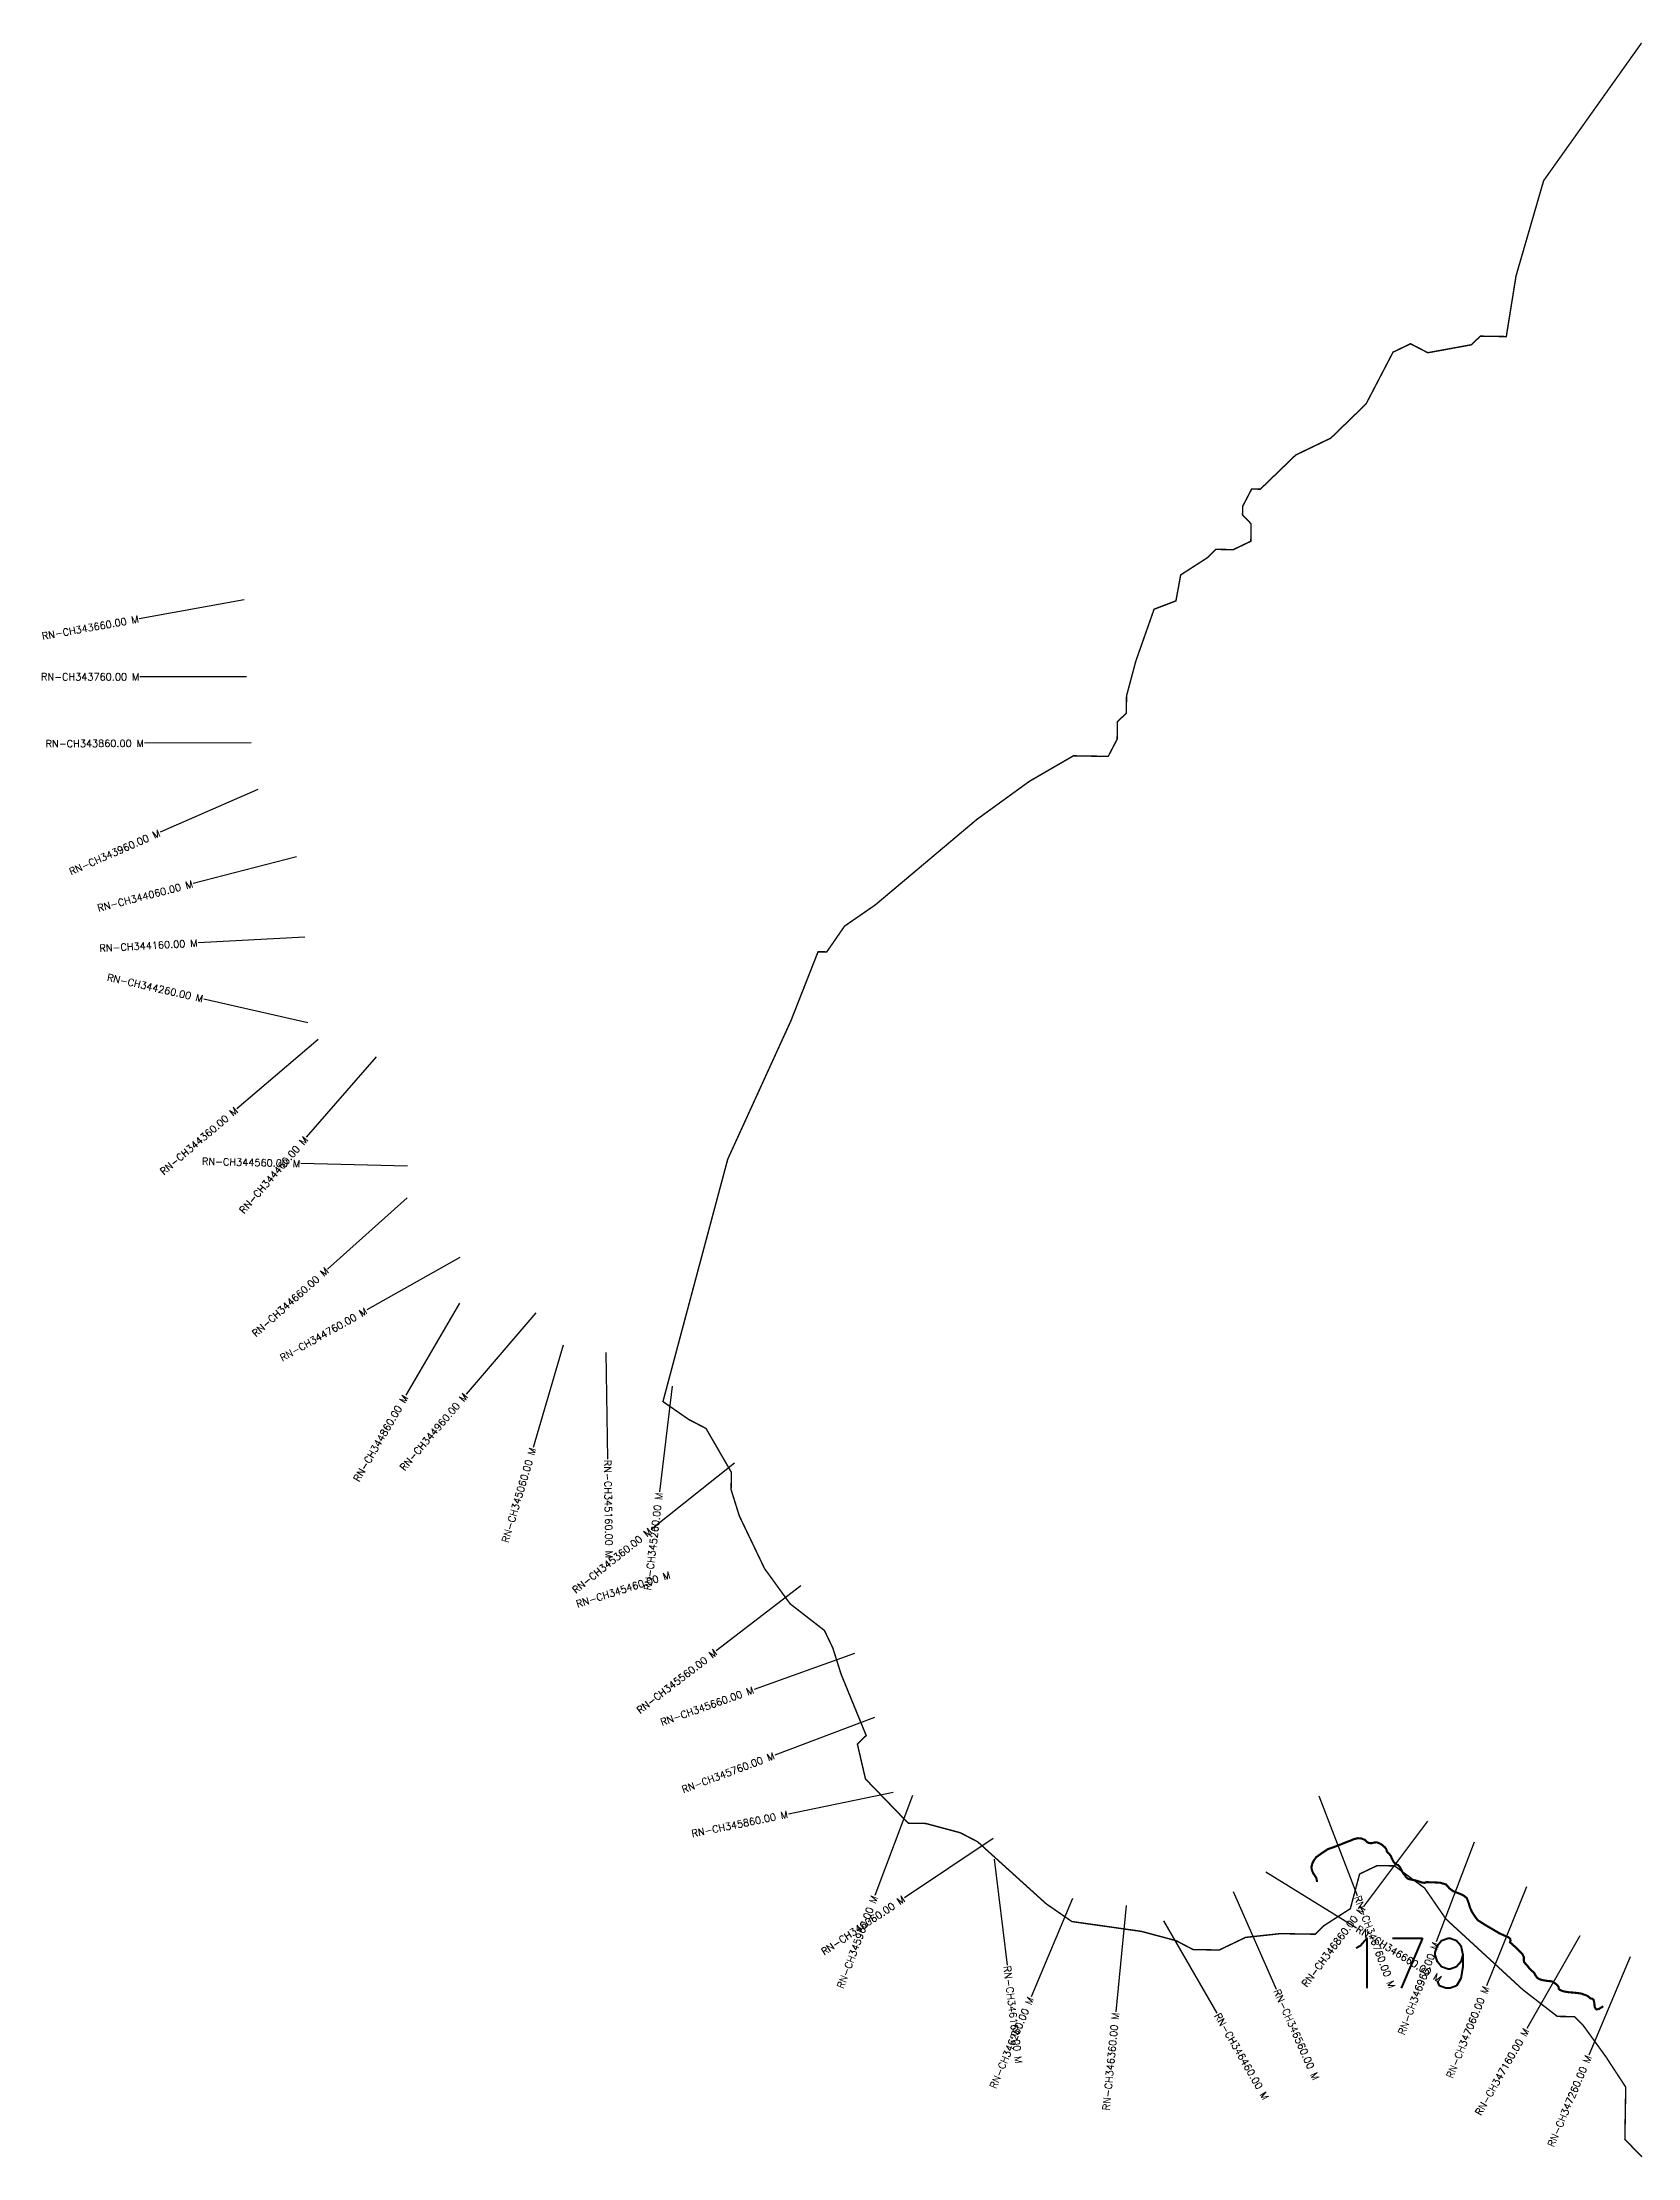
# Model space of a CAD drawing. Header units: metres. Extents: x 291069 to 296454, y 1979756 to 1986753.
# Drawn here: x 291069 to 293312, y 1983599 to 1986572 of the extents above; entities that cross this region are included whole.
import ezdxf
from ezdxf.enums import TextEntityAlignment as Align

# ---------------------------------------------------------------- set-up
doc = ezdxf.new("R2010")
doc.units = ezdxf.units.M
for name, color, linetype in [('CS', 134, 'Continuous'), ('CSMark', 6, 'Continuous'), ('NATURALLY PROTECTED', 3, 'Continuous')]:
    doc.layers.add(name, color=color, linetype=linetype)
doc.styles.get("Standard").update_dxf_attribs({"font": 'simplex.shx'})

msp = doc.modelspace()

# ---------------------------------------------------------------- linework, layer by layer
at = {"color": 6, "const_width": 2, "flags": 128}
msp.add_lwpolyline([(293317.8, 1983600.5), (293293.8, 1983625.3), (293295, 1983698.6), (293267.3, 1983741), (293235.3, 1983785.2), (293223.2, 1983797.6), (293198.8, 1983798), (293150.5, 1983835.4), (293042.1, 1983935), (293012.3, 1983978.3), (292971.2, 1984008.6), (292970, 1984009.5), (292945.6, 1984009.9), (292920.9, 1983998.1), (292907.9, 1983949.4), (292870.8, 1983925.5), (292858.4, 1983913.5), (292809.5, 1983914.3), (292760.6, 1983909), (292723.6, 1983891.3), (292686.9, 1983891.9), (292662.7, 1983904.5), (292614, 1983917.5), (292516.4, 1983931.3), (292480.2, 1983956.3), (292383.8, 1984043.5), (292359.5, 1984056.1), (292313.2, 1984068.5), (292310.9, 1984069.1), (292286.4, 1984069.5), (292226.3, 1984131.6), (292214.9, 1984180.7), (292227.3, 1984192.7), (292192, 1984278.9), (292180.4, 1984315.7), (292168.6, 1984340.3), (292120.3, 1984377.8), (292084.4, 1984427.3), (292049, 1984501.2), (292037.4, 1984538.1), (292037.8, 1984562.5), (292002.1, 1984624.2), (291977.8, 1984636.8), (291941.6, 1984661.9), (291974.3, 1984784.4), (292032.7, 1985002.6), (292121.4, 1985196.8), (292159.6, 1985293.9), (292171.9, 1985293.8), (292196.9, 1985330), (292240.2, 1985359.9), (292382.7, 1985479.8), (292456.9, 1985533.6), (292518.6, 1985569.3), (292567.5, 1985568.5), (292580.1, 1985592.7), (292580.5, 1985617.2), (292592.9, 1985629.2), (292593.3, 1985653.6), (292606.3, 1985702.3), (292632, 1985775.3), (292662.7, 1985787), (292669.4, 1985823.5), (292706.5, 1985847.4), (292718.9, 1985859.4), (292743.3, 1985859), (292768, 1985870.8), (292768.4, 1985895.3), (292756.3, 1985907.7), (292756.5, 1985919.9), (292769.2, 1985944.2), (292781.4, 1985944), (292831.1, 1985992), (292880.4, 1986015.7), (292930, 1986063.8), (292967.9, 1986136.5), (292992.5, 1986148.3), (293016.8, 1986135.7), (293078.1, 1986146.9), (293090.5, 1986159), (293127.1, 1986158.4), (293140.8, 1986243.7), (293179.6, 1986377.5), (293317.2, 1986570.9)], dxfattribs=at)
at = {"layer": 'CS'}
for p, q in [((291353.1, 1985788.5), (291205.5, 1985761.9)), ((291356.4, 1985680.3), (291206.4, 1985680.3)), ((291362.9, 1985587.7), (291212.9, 1985587)), ((291372.2, 1985522.1), (291234.9, 1985461.8)), ((291426.6, 1985427.4), (291281.4, 1985389.8)), ((291438.1, 1985314.7), (291288.3, 1985306.4)), ((291442.3, 1985194.3), (291296, 1985227.6)), ((291456.9, 1985170.6), (291342.6, 1985073.4)), ((291538.7, 1985146.4), (291440.3, 1985033.3)), ((291582.6, 1984992.8), (291432.6, 1984996.3)), ((291582.1, 1984948), (291470, 1984848.2)), ((291656, 1984864.5), (291525.4, 1984790.7)), ((291655.8, 1984800.4), (291580.2, 1984670.9)), ((291762.7, 1984786.4), (291665.1, 1984672.5)), ((291801.5, 1984741.3), (291759, 1984597.4)), ((291861.3, 1984731), (291863.8, 1984581.1)), ((291954.4, 1984683.8), (291936.6, 1984534.9)), ((292042.2, 1984575.5), (291924.9, 1984482)), ((292135.4, 1984403.2), (292016.6, 1984311.6)), ((292211.1, 1984307.8), (292069.8, 1984257.5)), ((292239.2, 1984217.8), (292098.8, 1984165.1)), ((292265.1, 1984112.4), (292118.1, 1984082.4)), ((292292.6, 1984108.4), (292239.6, 1983968)), ((292863.6, 1984108.1), (292917.3, 1983968.1)), ((293016.2, 1984072.5), (292926.2, 1983952.5)), ((292406, 1984047.9), (292281.2, 1983964.7)), ((293081.9, 1984042.9), (293028.7, 1983902.7)), ((292407.4, 1984018.9), (292425.3, 1983870)), ((292788.9, 1984001.3), (292916.5, 1983922.5)), ((293155.4, 1983979.9), (293099.2, 1983840.8)), ((292517.4, 1983963.6), (292459.1, 1983825.4)), ((292592.6, 1983953.8), (292578, 1983804.5)), ((292743.1, 1983973.6), (292803.8, 1983836.4)), ((292645, 1983932.3), (292720.1, 1983802.4)), ((293230.4, 1983911.2), (293156, 1983780.9)), ((293301.3, 1983881.9), (293243.2, 1983743.6))]:
    msp.add_line(p, q, dxfattribs=at)
at = {"layer": 'NATURALLY PROTECTED', "const_width": 3, "flags": 128}
msp.add_lwpolyline([(292860.9, 1983986.8), (292861, 1983987.7), (292860.1, 1983992.5), (292857.8, 1983996), (292855.5, 1983999.5), (292853.9, 1984003.5), (292853.1, 1984007.3), (292854.3, 1984012.5), (292856.6, 1984017.2), (292859.9, 1984021.7), (292866.6, 1984026.5), (292876, 1984032.9), (292886.5, 1984036.6), (292894, 1984039.5), (292901.7, 1984042.6), (292908, 1984045), (292913.2, 1984047.2), (292918.4, 1984048.4), (292923.4, 1984048), (292928, 1984046.2), (292931.3, 1984043), (292933.9, 1984041.6), (292937.4, 1984041.4), (292941.5, 1984042.3), (292945.1, 1984042.6), (292948.4, 1984041.4), (292952.9, 1984038.8), (292956.6, 1984035.4), (292958.3, 1984033.1), (292958.9, 1984031.1), (292959.4, 1984029.4), (292960.9, 1984027.7), (292962.8, 1984026), (292964.7, 1984023.7), (292966, 1984020.3), (292967.1, 1984018.2), (292968.7, 1984015.1), (292970.3, 1984013.2), (292972.2, 1984011.7), (292975.2, 1984010.5), (292977.2, 1984008.2), (292978.8, 1984005.6), (292980.7, 1984001.7), (292982.9, 1983998), (292984.9, 1983995.8), (292986.1, 1983993.8), (292987.7, 1983992.2), (292989.8, 1983991), (292993.1, 1983990.3), (292996.9, 1983989.6), (293002.1, 1983988.4), (293007.9, 1983986.3), (293012, 1983985.6), (293014.8, 1983986.6), (293024.3, 1983986.4), (293034.4, 1983985.8), (293042.4, 1983983.4), (293047.3, 1983977.8), (293052.5, 1983973.9), (293059.8, 1983971.1), (293066.7, 1983968.2), (293071.6, 1983964.3), (293074.3, 1983957.1), (293076.1, 1983950.8), (293078.9, 1983944.8), (293082.7, 1983938.9), (293086.9, 1983933.2), (293098.5, 1983925.9), (293117.6, 1983914.7), (293127.3, 1983910.3), (293129.9, 1983909.3), (293132.5, 1983907.2), (293133.1, 1983904.6), (293132.3, 1983902.2), (293139.5, 1983895.7), (293146.8, 1983888.7), (293150, 1983885.1), (293151.8, 1983881.2), (293151.7, 1983876.9), (293152, 1983874.3), (293156.3, 1983869.8), (293160.2, 1983864.7), (293166.3, 1983859.2), (293168, 1983855.8), (293170.4, 1983852.4), (293173.7, 1983850.3), (293178.5, 1983848.9), (293185.1, 1983847.8), (293190.9, 1983847.3), (293194.6, 1983845.2), (293197.7, 1983842.9), (293200.5, 1983839.7), (293201, 1983836.7), (293202.6, 1983835.2), (293206.1, 1983833.6), (293210.1, 1983832.7), (293215.1, 1983831.9), (293220.9, 1983831.5), (293227.4, 1983830.8), (293232.1, 1983830.2), (293237.3, 1983828.3), (293240.8, 1983827.1), (293243.2, 1983825.3), (293245.2, 1983823.3), (293248.4, 1983822.7), (293249.8, 1983821.4), (293250.3, 1983819.2), (293250.9, 1983816.7), (293251.1, 1983813.9), (293251.7, 1983810.3), (293253.8, 1983807.8), (293257.3, 1983808.4), (293261.2, 1983810.9), (293263.5, 1983812.1)], dxfattribs=at)

# ---------------------------------------------------------------- texts
at = {"insert": (292898.2, 1983907.8), "char_height": 70, "attachment_point": 1}
msp.add_mtext_dynamic_manual_height_columns('179', width=95.172, gutter_width=1, heights=[0], dxfattribs=at)
at = {"layer": 'CSMark'}
for s, rotation, p in [('RN-CH343660.00 M', 10.2101, (291204.5, 1985761.7)), ('RN-CH343860.00 M', 0.2746, (291211.9, 1985587)), ('RN-CH343960.00 M', 23.7143, (291234, 1985461.4)), ('RN-CH344060.00 M', 14.513, (291280.5, 1985389.5)), ('RN-CH344160.00 M', 3.1626, (291287.3, 1985306.3)), ('RN-CH344260.00 M', 347.1766, (291295.1, 1985227.8)), ('RN-CH344360.00 M', 40.3817, (291341.9, 1985072.8)), ('RN-CH344460.00 M', 48.9622, (291439.6, 1985032.5)), ('RN-CH344560.00 M', 358.6772, (291431.6, 1984996.3)), ('RN-CH344660.00 M', 41.6822, (291469.3, 1984847.6)), ('RN-CH344760.00 M', 29.4594, (291524.6, 1984790.2)), ('RN-CH344860.00 M', 59.7208, (291579.7, 1984670)), ('RN-CH344960.00 M', 49.4082, (291664.4, 1984671.7)), ('RN-CH345060.00 M', 73.5271, (291758.7, 1984596.5)), ('RN-CH345260.00 M', 83.151, (291936.4, 1984533.9)), ('RN-CH345360.00 M', 38.5427, (291924.1, 1984481.4)), ('RN-CH345460.00 M', 17.6321, (291951.5, 1984418.8)), ('RN-CH345560.00 M', 37.6429, (292015.8, 1984310.9)), ('RN-CH345660.00 M', 19.6032, (292068.8, 1984257.1)), ('RN-CH345760.00 M', 20.5671, (292097.8, 1984164.7)), ('RN-CH345860.00 M', 11.5402, (292117.1, 1984082.2)), ('RN-CH346060.00 M', 33.7059, (292280.4, 1983964.2)), ('RN-CH345960.00 M', 69.3134, (292239.3, 1983967.1)), ('RN-CH346860.00 M', 53.1469, (292925.6, 1983951.7)), ('RN-CH346960.00 M', 69.1905, (293028.3, 1983901.8)), ('RN-CH347060.00 M', 68.0202, (293098.8, 1983839.8)), ('RN-CH346260.00 M', 67.1389, (292458.7, 1983824.5)), ('RN-CH346360.00 M', 84.4161, (292577.9, 1983803.5)), ('RN-CH347160.00 M', 60.2699, (293155.5, 1983780.1)), ('RN-CH347260.00 M', 67.2078, (293242.8, 1983742.7))]:
    msp.add_text(s, height=10, rotation=rotation, dxfattribs=at).set_placement(p, align=Align.MIDDLE_RIGHT)
msp.add_text('RN-CH343760.00 M', height=10, dxfattribs=at).set_placement((291205.4, 1985680.3), align=Align.MIDDLE_RIGHT)
for s, rotation, p in [('RN-CH345160.00 M', 270.9385, (291863.8, 1984580.1)), ('RN-CH346760.00 M', 290.962, (292917.6, 1983967.1)), ('RN-CH346660.00 M', 328.3089, (292917.4, 1983922)), ('RN-CH346160.00 M', 276.8387, (292425.4, 1983869)), ('RN-CH346560.00 M', 293.8475, (292804.2, 1983835.5)), ('RN-CH346460.00 M', 300.0186, (292720.6, 1983801.6))]:
    msp.add_text(s, height=10, rotation=rotation, dxfattribs=at).set_placement(p, align=Align.MIDDLE_LEFT)

doc.saveas('drawing.dxf')
